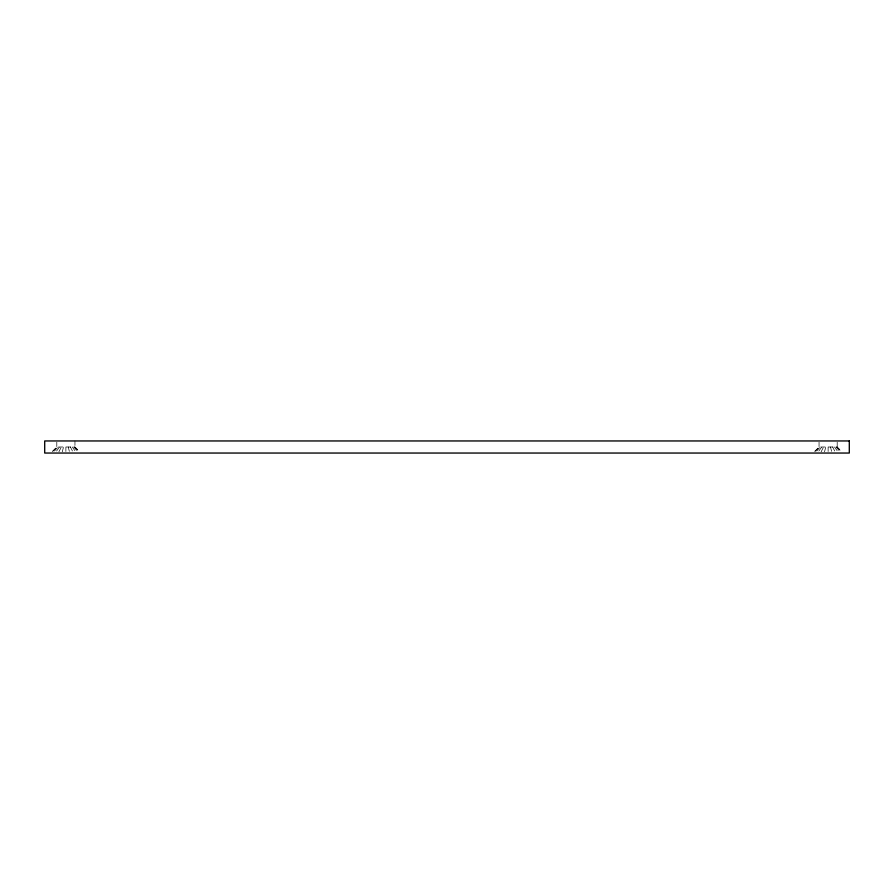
<?xml version="1.0" encoding="UTF-8"?>
<svg xmlns="http://www.w3.org/2000/svg" width="894" height="894" viewBox="0 0 894 894"><rect width="100%" height="100%" fill="white"/><g stroke="black" fill="none" stroke-linecap="round" stroke-linejoin="round"><path stroke-width="0.67" stroke-dasharray="4.47 3.35" d="M62.267 451.839L63.53 447M824.514 451.839L825.777 447M58.892 451.839L61.34 447M821.15 451.839L823.586 447M56.579 451.034L59.462 447M818.837 451.034L821.709 447M54.489 451.034L58.009 447M816.747 451.034L820.267 447M52.902 451.325L57.104 447M815.149 451.325L819.362 447M52.444 451.325L56.803 447L74.951 447L79.309 451.325M814.691 451.325L819.049 447L837.197 447L841.556 451.325M836.896 447L841.098 451.325M74.638 447L78.851 451.325M835.991 447L839.511 451.034M73.733 447L77.253 451.034M834.538 447L837.421 451.034M72.291 447L75.163 451.034M832.66 447L835.108 451.839M70.414 447L72.85 451.839M830.47 447L831.733 451.839M68.223 447L69.486 451.839M837.197 442.161L837.197 447M828.123 447L828.123 451.839M819.049 442.161L819.049 447M74.951 440.954L74.951 447M65.877 447L65.877 451.839M56.803 442.161L56.803 447"/><path stroke-width="1.34" d="M849.3 440.954L44.7 440.954L44.7 453.046L849.3 453.046L849.3 440.954"/></g></svg>
